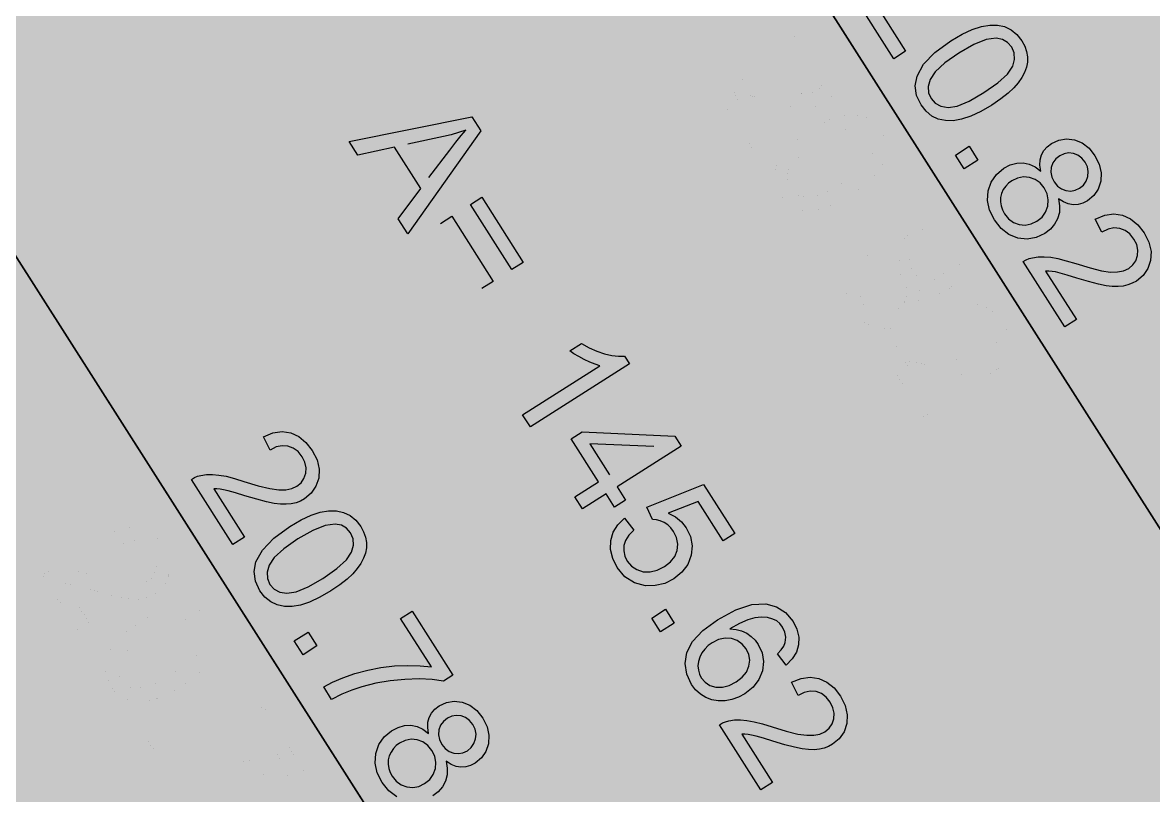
# Model space of a CAD drawing. Extents: x -5280327 to 29700, y -3925683 to 5564800.
# Drawn here: x 19315.3 to 19693.9, y 5253.1 to 5512.1 of the extents above; entities that cross this region are included whole.
import ezdxf

# ---------------------------------------------------------------- set-up
doc = ezdxf.new("R2010")
doc.units = 0
doc.linetypes.add('6', pattern=[2640.874023, 1320.437012, -1320.437012])
doc.layers.get('0').update_dxf_attribs({"linetype": 'CONTINUOUS'})
doc.layers.add('31_PREDIOS_TOTAL', color=7, linetype='CONTINUOUS')
doc.layers.add('LOTES', color=7, linetype='CONTINUOUS')

msp = doc.modelspace()

# ---------------------------------------------------------------- linework, layer by layer
at = {"color": 7, "linetype": '6', "const_width": 10343.08}
msp.add_lwpolyline([(0, 29405.62), (24528.32, 0)], dxfattribs=at)
msp.add_lwpolyline([(0, 29405.62), (24528.32, 0)], dxfattribs=at)
at = {"layer": '31_PREDIOS_TOTAL', "color": 7, "const_width": 0.00153}
for points in [[(19563.67, 5472.32), (19559.77, 5469.84), (19545.86, 5491.68), (19545.86, 5491.68), (19546.85, 5492.26), (19547.89, 5492.7), (19548.98, 5493), (19548.98, 5493), (19550.89, 5493.27), (19552.92, 5493.32), (19555.08, 5493.13), (19555.08, 5493.13), (19557.49, 5492.69), (19560.28, 5491.98), (19563.46, 5491), (19563.46, 5491), (19568.24, 5489.55), (19572.12, 5488.61), (19575.09, 5488.18), (19575.09, 5488.18), (19577.45, 5488.2), (19579.48, 5488.61), (19581.17, 5489.39), (19581.17, 5489.39), (19582.58, 5490.56), (19583.57, 5491.99), (19584.14, 5493.71), (19584.14, 5493.71), (19584.26, 5495.56), (19583.86, 5497.41), (19582.94, 5499.26), (19582.94, 5499.26), (19581.58, 5500.96), (19580, 5502.15), (19578.2, 5502.83), (19578.2, 5502.83), (19576.25, 5502.96), (19574.25, 5502.52), (19572.19, 5501.51), (19569.97, 5505.95), (19569.97, 5505.95), (19573.18, 5507.22), (19576.23, 5507.66), (19579.13, 5507.25), (19579.13, 5507.25), (19581.81, 5506.04), (19584.22, 5504.06), (19586.35, 5501.31), (19586.35, 5501.31), (19587.94, 5498.17), (19588.66, 5495.1), (19588.51, 5492.1), (19588.51, 5492.1), (19587.59, 5489.35), (19586, 5487.04), (19583.74, 5485.17), (19583.74, 5485.17), (19582.37, 5484.42), (19580.9, 5483.86), (19579.32, 5483.5), (19579.32, 5483.5), (19577.6, 5483.33), (19575.69, 5483.37), (19573.58, 5483.62), (19573.58, 5483.62), (19571.01, 5484.14), (19567.75, 5484.99), (19563.78, 5486.17), (19563.78, 5486.17), (19560.59, 5487.15), (19558.21, 5487.83), (19556.64, 5488.21), (19556.64, 5488.21), (19555.49, 5488.4), (19554.4, 5488.5), (19553.35, 5488.53), (19563.67, 5472.32)], [(19578.83, 5475.87), (19578.83, 5475.87), (19582.57, 5478.06), (19585.97, 5479.66), (19589.03, 5480.67), (19589.03, 5480.67), (19591.82, 5481.13), (19594.42, 5481.11), (19596.82, 5480.59), (19596.82, 5480.59), (19598.99, 5479.56), (19600.91, 5477.97), (19602.57, 5475.84), (19602.57, 5475.84), (19603.53, 5474.07), (19604.17, 5472.28), (19604.47, 5470.5), (19604.47, 5470.5), (19604.45, 5468.72), (19604.13, 5466.96), (19603.49, 5465.22), (19603.49, 5465.22), (19602.56, 5463.49), (19601.36, 5461.76), (19599.88, 5460.04), (19599.88, 5460.04), (19597.99, 5458.25), (19595.55, 5456.35), (19592.55, 5454.32), (19592.55, 5454.32), (19588.84, 5452.15), (19585.45, 5450.55), (19582.4, 5449.54), (19582.4, 5449.54), (19579.61, 5449.07), (19577.01, 5449.09), (19574.61, 5449.6), (19574.61, 5449.6), (19572.43, 5450.63), (19570.5, 5452.22), (19568.83, 5454.36), (19568.83, 5454.36), (19567.33, 5457.56), (19566.88, 5460.79), (19567.48, 5464.05), (19567.48, 5464.05), (19569.65, 5467.98), (19573.43, 5471.92), (19578.83, 5475.87)], [(19581.48, 5471.7), (19576.8, 5468.42), (19573.6, 5465.48), (19571.87, 5462.9), (19571.87, 5462.9), (19571.24, 5460.58), (19571.34, 5458.44), (19572.17, 5456.49), (19572.17, 5456.49), (19573.59, 5454.91), (19575.49, 5453.92), (19577.86, 5453.51), (19577.86, 5453.51), (19580.94, 5453.98), (19584.95, 5455.64), (19589.89, 5458.49), (19589.89, 5458.49), (19594.59, 5461.78), (19597.8, 5464.71), (19599.52, 5467.3), (19599.52, 5467.3), (19600.14, 5469.62), (19600.02, 5471.77), (19599.18, 5473.75), (19599.18, 5473.75), (19597.81, 5475.32), (19596.08, 5476.3), (19593.97, 5476.7), (19593.97, 5476.7), (19590.65, 5476.23), (19586.49, 5474.56), (19581.48, 5471.7)], [(19608.94, 5432.17), (19608.94, 5432.17), (19608.66, 5434.15), (19608.75, 5435.96), (19609.19, 5437.59), (19609.19, 5437.59), (19609.98, 5439.04), (19611.09, 5440.31), (19612.52, 5441.42), (19612.52, 5441.42), (19614.98, 5442.58), (19617.55, 5443), (19620.23, 5442.68), (19620.23, 5442.68), (19622.82, 5441.64), (19625.1, 5439.86), (19627.08, 5437.35), (19627.08, 5437.35), (19628.51, 5434.48), (19629.16, 5431.62), (19629, 5428.79), (19629, 5428.79), (19628.13, 5426.18), (19626.65, 5424), (19624.56, 5422.26), (19624.56, 5422.26), (19623.01, 5421.46), (19621.42, 5421.01), (19619.79, 5420.92), (19619.79, 5420.92), (19618.14, 5421.19), (19616.49, 5421.85), (19614.83, 5422.91), (19614.83, 5422.91), (19615.23, 5420.53), (19615.14, 5418.31), (19614.58, 5416.24), (19614.58, 5416.24), (19613.58, 5414.36), (19612.16, 5412.71), (19610.32, 5411.29), (19610.32, 5411.29), (19607.43, 5409.92), (19604.43, 5409.41), (19601.29, 5409.75), (19601.29, 5409.75), (19598.28, 5410.94), (19595.65, 5412.96), (19593.38, 5415.8), (19593.38, 5415.8), (19591.76, 5419.06), (19591.06, 5422.3), (19591.26, 5425.54), (19591.26, 5425.54), (19592.29, 5428.53), (19594.06, 5431.06), (19596.57, 5433.13), (19596.57, 5433.13), (19598.72, 5434.24), (19600.87, 5434.84), (19603.01, 5434.93), (19603.01, 5434.93), (19605.1, 5434.52), (19607.07, 5433.59), (19608.94, 5432.17)], [(19580.33, 5437.55), (19584.95, 5440.49), (19587.89, 5435.87), (19583.27, 5432.93), (19580.33, 5437.55)], [(19615.29, 5437.36), (19613.93, 5436.25), (19612.98, 5434.94), (19612.42, 5433.41), (19612.42, 5433.41), (19612.3, 5431.77), (19612.64, 5430.15), (19613.43, 5428.54), (19613.43, 5428.54), (19614.53, 5427.17), (19615.84, 5426.21), (19617.36, 5425.64), (19617.36, 5425.64), (19618.94, 5425.48), (19620.47, 5425.74), (19621.93, 5426.44), (19621.93, 5426.44), (19623.23, 5427.51), (19624.15, 5428.82), (19624.7, 5430.37), (19624.7, 5430.37), (19624.83, 5432.02), (19624.52, 5433.63), (19623.77, 5435.18), (19623.77, 5435.18), (19622.68, 5436.54), (19621.36, 5437.51), (19619.83, 5438.09), (19619.83, 5438.09), (19618.23, 5438.27), (19616.72, 5438.02), (19615.29, 5437.36)], [(19599.2, 5428.95), (19598.12, 5428.13), (19597.17, 5427.14), (19596.37, 5425.99), (19596.37, 5425.99), (19595.78, 5424.71), (19595.46, 5423.36), (19595.41, 5421.94), (19595.41, 5421.94), (19595.63, 5420.52), (19596.07, 5419.17), (19596.75, 5417.88), (19596.75, 5417.88), (19598.12, 5416.19), (19599.76, 5414.99), (19601.68, 5414.27), (19601.68, 5414.27), (19603.7, 5414.09), (19605.69, 5414.47), (19607.64, 5415.41), (19607.64, 5415.41), (19609.34, 5416.8), (19610.54, 5418.48), (19611.24, 5420.44), (19611.24, 5420.44), (19611.41, 5422.53), (19611.01, 5424.56), (19610.05, 5426.54), (19610.05, 5426.54), (19608.69, 5428.21), (19607.05, 5429.39), (19605.14, 5430.08), (19605.14, 5430.08), (19603.1, 5430.25), (19601.13, 5429.88), (19599.2, 5428.95)], [(19620.86, 5382.5), (19616.96, 5380.02), (19603.06, 5401.85), (19603.06, 5401.85), (19604.04, 5402.43), (19605.08, 5402.87), (19606.18, 5403.17), (19606.18, 5403.17), (19608.08, 5403.45), (19610.11, 5403.49), (19612.27, 5403.3), (19612.27, 5403.3), (19614.69, 5402.86), (19617.48, 5402.15), (19620.66, 5401.18), (19620.66, 5401.18), (19625.43, 5399.72), (19629.31, 5398.78), (19632.29, 5398.36), (19632.29, 5398.36), (19634.65, 5398.38), (19636.67, 5398.78), (19638.37, 5399.57), (19638.37, 5399.57), (19639.77, 5400.73), (19640.76, 5402.17), (19641.34, 5403.88), (19641.34, 5403.88), (19641.46, 5405.74), (19641.05, 5407.59), (19640.13, 5409.43), (19640.13, 5409.43), (19638.78, 5411.13), (19637.2, 5412.32), (19635.39, 5413), (19635.39, 5413), (19633.45, 5413.14), (19631.45, 5412.7), (19629.39, 5411.68), (19627.16, 5416.12), (19627.16, 5416.12), (19630.38, 5417.4), (19633.43, 5417.83), (19636.33, 5417.43), (19636.33, 5417.43), (19639.01, 5416.22), (19641.41, 5414.24), (19643.55, 5411.48), (19643.55, 5411.48), (19645.14, 5408.35), (19645.85, 5405.28), (19645.71, 5402.28), (19645.71, 5402.28), (19644.79, 5399.53), (19643.2, 5397.22), (19640.94, 5395.34), (19640.94, 5395.34), (19639.56, 5394.6), (19638.09, 5394.04), (19636.52, 5393.67), (19636.52, 5393.67), (19634.8, 5393.5), (19632.88, 5393.55), (19630.77, 5393.8), (19630.77, 5393.8), (19628.21, 5394.32), (19624.94, 5395.17), (19620.98, 5396.35), (19620.98, 5396.35), (19617.79, 5397.33), (19615.41, 5398.01), (19613.83, 5398.39), (19613.83, 5398.39), (19612.69, 5398.57), (19611.59, 5398.68), (19610.55, 5398.7), (19620.86, 5382.5)], [(19339.57, 5307.83), (19335.68, 5305.35), (19321.77, 5327.18), (19321.77, 5327.18), (19322.76, 5327.76), (19323.8, 5328.2), (19324.89, 5328.5), (19324.89, 5328.5), (19326.79, 5328.78), (19328.83, 5328.82), (19330.98, 5328.63), (19330.98, 5328.63), (19333.4, 5328.19), (19336.19, 5327.48), (19339.37, 5326.51), (19339.37, 5326.51), (19344.15, 5325.05), (19348.02, 5324.11), (19351, 5323.69), (19351, 5323.69), (19353.36, 5323.71), (19355.39, 5324.11), (19357.08, 5324.9), (19357.08, 5324.9), (19358.48, 5326.06), (19359.47, 5327.5), (19360.05, 5329.21), (19360.05, 5329.21), (19360.17, 5331.06), (19359.76, 5332.91), (19358.85, 5334.76), (19358.85, 5334.76), (19357.49, 5336.46), (19355.91, 5337.65), (19354.1, 5338.33), (19354.1, 5338.33), (19352.16, 5338.47), (19350.16, 5338.03), (19348.1, 5337.01), (19345.88, 5341.45), (19345.88, 5341.45), (19349.09, 5342.73), (19352.14, 5343.16), (19355.04, 5342.76), (19355.04, 5342.76), (19357.72, 5341.55), (19360.13, 5339.57), (19362.26, 5336.81), (19362.26, 5336.81), (19363.85, 5333.68), (19364.57, 5330.61), (19364.42, 5327.61), (19364.42, 5327.61), (19363.5, 5324.86), (19361.91, 5322.55), (19359.65, 5320.67), (19359.65, 5320.67), (19358.28, 5319.93), (19356.8, 5319.37), (19355.23, 5319), (19355.23, 5319), (19353.51, 5318.83), (19351.6, 5318.88), (19349.48, 5319.13), (19349.48, 5319.13), (19346.92, 5319.65), (19343.66, 5320.5), (19339.69, 5321.68), (19339.69, 5321.68), (19336.5, 5322.66), (19334.12, 5323.34), (19332.55, 5323.72), (19332.55, 5323.72), (19331.4, 5323.9), (19330.3, 5324.01), (19329.26, 5324.03), (19339.57, 5307.83)], [(19354.74, 5311.37), (19354.74, 5311.37), (19358.48, 5313.56), (19361.88, 5315.16), (19364.94, 5316.17), (19364.94, 5316.17), (19367.73, 5316.64), (19370.33, 5316.61), (19372.73, 5316.1), (19372.73, 5316.1), (19374.9, 5315.06), (19376.82, 5313.48), (19378.48, 5311.35), (19378.48, 5311.35), (19379.44, 5309.57), (19380.07, 5307.79), (19380.38, 5306), (19380.38, 5306), (19380.36, 5304.22), (19380.03, 5302.46), (19379.4, 5300.72), (19379.4, 5300.72), (19378.47, 5298.99), (19377.27, 5297.27), (19375.79, 5295.54), (19375.79, 5295.54), (19373.9, 5293.76), (19371.45, 5291.85), (19368.46, 5289.83), (19368.46, 5289.83), (19364.74, 5287.65), (19361.36, 5286.06), (19358.31, 5285.05), (19358.31, 5285.05), (19355.52, 5284.57), (19352.92, 5284.59), (19350.51, 5285.1), (19350.51, 5285.1), (19348.33, 5286.14), (19346.41, 5287.72), (19344.74, 5289.87), (19344.74, 5289.87), (19343.24, 5293.07), (19342.79, 5296.29), (19343.39, 5299.55), (19343.39, 5299.55), (19345.56, 5303.48), (19349.34, 5307.42), (19354.74, 5311.37)], [(19357.39, 5307.2), (19352.71, 5303.92), (19349.5, 5300.99), (19347.78, 5298.4), (19347.78, 5298.4), (19347.15, 5296.08), (19347.25, 5293.94), (19348.08, 5291.99), (19348.08, 5291.99), (19349.5, 5290.42), (19351.4, 5289.42), (19353.77, 5289.01), (19353.77, 5289.01), (19356.85, 5289.49), (19360.86, 5291.15), (19365.8, 5294), (19365.8, 5294), (19370.5, 5297.28), (19373.71, 5300.22), (19375.43, 5302.8), (19375.43, 5302.8), (19376.04, 5305.12), (19375.93, 5307.27), (19375.09, 5309.25), (19375.09, 5309.25), (19373.72, 5310.82), (19371.98, 5311.81), (19369.88, 5312.21), (19369.88, 5312.21), (19366.56, 5311.73), (19362.4, 5310.06), (19357.39, 5307.2)], [(19391.84, 5280.52), (19395.73, 5283), (19409.35, 5261.61), (19406.2, 5259.6), (19406.2, 5259.6), (19402.38, 5260.12), (19398.08, 5260.31), (19393.29, 5260.18), (19393.29, 5260.18), (19388.33, 5259.7), (19383.5, 5258.87), (19378.79, 5257.68), (19378.79, 5257.68), (19375.49, 5256.57), (19372.13, 5255.16), (19368.72, 5253.45), (19366.07, 5257.62), (19366.07, 5257.62), (19368.97, 5259.19), (19372.44, 5260.67), (19376.46, 5262.08), (19376.46, 5262.08), (19380.81, 5263.28), (19385.25, 5264.14), (19389.79, 5264.66), (19389.79, 5264.66), (19394.21, 5264.86), (19398.33, 5264.75), (19402.14, 5264.34), (19391.84, 5280.52)], [(19356.24, 5273.05), (19360.86, 5275.99), (19363.8, 5271.37), (19359.18, 5268.43), (19356.24, 5273.05)]]:
    msp.add_lwpolyline(points, dxfattribs=at)
at = {"layer": '31_PREDIOS_TOTAL', "color": 7}
for points in [[(19610.96, 5502.44, 33030.86), (19607.07, 5499.96, 33030.86), (19593.16, 5521.79, 33030.86)], [(19600.65, 5518.64, 33030.86), (19610.96, 5502.44, 33030.86)], [(19626.13, 5505.98, 33030.86), (19626.13, 5505.98, 33030.86), (19629.86, 5508.18, 33030.86), (19633.26, 5509.77, 33030.86), (19636.33, 5510.78, 33030.86), (19636.33, 5510.78, 33030.86), (19639.12, 5511.25, 33030.86), (19641.72, 5511.23, 33030.86), (19644.12, 5510.71, 33030.86), (19644.12, 5510.71, 33030.86), (19646.29, 5509.67, 33030.86), (19648.21, 5508.09, 33030.86), (19649.87, 5505.96, 33030.86), (19649.87, 5505.96, 33030.86), (19650.83, 5504.18, 33030.86), (19651.46, 5502.4, 33030.86), (19651.77, 5500.61, 33030.86), (19651.77, 5500.61, 33030.86), (19651.75, 5498.83, 33030.86), (19651.42, 5497.07, 33030.86), (19650.79, 5495.33, 33030.86), (19650.79, 5495.33, 33030.86), (19649.86, 5493.61, 33030.86), (19648.66, 5491.88, 33030.86), (19647.18, 5490.16, 33030.86), (19647.18, 5490.16, 33030.86), (19645.29, 5488.37, 33030.86), (19642.84, 5486.47, 33030.86), (19639.85, 5484.44, 33030.86), (19639.85, 5484.44, 33030.86), (19636.13, 5482.26, 33030.86), (19632.75, 5480.67, 33030.86), (19629.7, 5479.66, 33030.86), (19629.7, 5479.66, 33030.86), (19626.91, 5479.18, 33030.86), (19624.31, 5479.2, 33030.86), (19621.9, 5479.71, 33030.86), (19621.9, 5479.71, 33030.86), (19619.72, 5480.75, 33030.86), (19617.8, 5482.34, 33030.86), (19616.13, 5484.48, 33030.86), (19616.13, 5484.48, 33030.86), (19614.63, 5487.68, 33030.86), (19614.18, 5490.91, 33030.86), (19614.78, 5494.16, 33030.86), (19614.78, 5494.16, 33030.86), (19616.95, 5498.1, 33030.86), (19620.73, 5502.04, 33030.86), (19626.13, 5505.98, 33030.86)], [(19628.78, 5501.81, 33030.86), (19624.1, 5498.53, 33030.86), (19620.89, 5495.6, 33030.86), (19619.17, 5493.02, 33030.86), (19619.17, 5493.02, 33030.86), (19618.54, 5490.69, 33030.86), (19618.64, 5488.56, 33030.86), (19619.47, 5486.6, 33030.86), (19619.47, 5486.6, 33030.86), (19620.89, 5485.03, 33030.86), (19622.79, 5484.04, 33030.86), (19625.16, 5483.63, 33030.86), (19625.16, 5483.63, 33030.86), (19628.24, 5484.1, 33030.86), (19632.25, 5485.76, 33030.86), (19637.19, 5488.61, 33030.86), (19637.19, 5488.61, 33030.86), (19641.89, 5491.9, 33030.86), (19645.1, 5494.83, 33030.86), (19646.82, 5497.42, 33030.86), (19646.82, 5497.42, 33030.86), (19647.43, 5499.74, 33030.86), (19647.32, 5501.89, 33030.86), (19646.48, 5503.87, 33030.86), (19646.48, 5503.87, 33030.86), (19645.11, 5505.44, 33030.86), (19643.37, 5506.42, 33030.86), (19641.27, 5506.82, 33030.86), (19641.27, 5506.82, 33030.86), (19637.95, 5506.34, 33030.86), (19633.79, 5504.67, 33030.86), (19628.78, 5501.81, 33030.86)], [(19424.58, 5472.24, 33030.86), (19465.71, 5480.53, 33030.86), (19468.7, 5475.82, 33030.86), (19444.22, 5441.29, 33030.86), (19441.06, 5446.28, 33030.86), (19448.63, 5456.49, 33030.86), (19439.85, 5470.32, 33030.86), (19427.53, 5467.59, 33030.86), (19424.58, 5472.24, 33030.86)], [(19451.33, 5460.11, 33030.86), (19458.3, 5469.37, 33030.86), (19458.3, 5469.37, 33030.86), (19460.3, 5471.99, 33030.86), (19462.09, 5474.23, 33030.86), (19463.67, 5476.07, 33030.86), (19463.67, 5476.07, 33030.86), (19461.25, 5475.21, 33030.86), (19458.76, 5474.46, 33030.86), (19456.22, 5473.84, 33030.86), (19444.22, 5471.32, 33030.86)], [(19656.23, 5462.28, 33030.86), (19656.23, 5462.28, 33030.86), (19655.96, 5464.27, 33030.86), (19656.04, 5466.08, 33030.86), (19656.49, 5467.7, 33030.86), (19656.49, 5467.7, 33030.86), (19657.27, 5469.16, 33030.86), (19658.38, 5470.43, 33030.86), (19659.81, 5471.53, 33030.86), (19659.81, 5471.53, 33030.86), (19662.27, 5472.69, 33030.86), (19664.85, 5473.12, 33030.86), (19667.53, 5472.8, 33030.86), (19667.53, 5472.8, 33030.86), (19670.11, 5471.75, 33030.86), (19672.4, 5469.97, 33030.86), (19674.37, 5467.47, 33030.86), (19674.37, 5467.47, 33030.86), (19675.81, 5464.6, 33030.86), (19676.45, 5461.74, 33030.86), (19676.3, 5458.91, 33030.86), (19676.3, 5458.91, 33030.86), (19675.43, 5456.3, 33030.86), (19673.95, 5454.12, 33030.86), (19671.86, 5452.37, 33030.86), (19671.86, 5452.37, 33030.86), (19670.3, 5451.57, 33030.86), (19668.72, 5451.13, 33030.86), (19667.09, 5451.03, 33030.86), (19667.09, 5451.03, 33030.86), (19665.44, 5451.31, 33030.86), (19663.79, 5451.97, 33030.86), (19662.13, 5453.02, 33030.86), (19662.13, 5453.02, 33030.86), (19662.52, 5450.65, 33030.86), (19662.44, 5448.43, 33030.86), (19661.88, 5446.35, 33030.86), (19661.88, 5446.35, 33030.86), (19660.87, 5444.47, 33030.86), (19659.45, 5442.82, 33030.86), (19657.62, 5441.41, 33030.86), (19657.62, 5441.41, 33030.86), (19654.73, 5440.04, 33030.86), (19651.72, 5439.53, 33030.86), (19648.59, 5439.87, 33030.86), (19648.59, 5439.87, 33030.86), (19645.58, 5441.06, 33030.86), (19642.94, 5443.08, 33030.86), (19640.68, 5445.92, 33030.86), (19640.68, 5445.92, 33030.86), (19639.06, 5449.18, 33030.86), (19638.35, 5452.42, 33030.86), (19638.56, 5455.65, 33030.86), (19638.56, 5455.65, 33030.86), (19639.59, 5458.65, 33030.86), (19641.36, 5461.18, 33030.86), (19643.87, 5463.25, 33030.86), (19643.87, 5463.25, 33030.86), (19646.02, 5464.36, 33030.86), (19648.16, 5464.96, 33030.86), (19650.31, 5465.05, 33030.86), (19650.31, 5465.05, 33030.86), (19652.39, 5464.63, 33030.86), (19654.37, 5463.71, 33030.86), (19656.23, 5462.28, 33030.86)], [(19627.63, 5467.67, 33030.86), (19632.25, 5470.61, 33030.86), (19635.19, 5465.99, 33030.86), (19630.57, 5463.05, 33030.86), (19627.63, 5467.67, 33030.86)], [(19662.59, 5467.47, 33030.86), (19661.23, 5466.37, 33030.86), (19660.27, 5465.05, 33030.86), (19659.72, 5463.52, 33030.86), (19659.72, 5463.52, 33030.86), (19659.6, 5461.89, 33030.86), (19659.94, 5460.27, 33030.86), (19660.73, 5458.66, 33030.86), (19660.73, 5458.66, 33030.86), (19661.83, 5457.29, 33030.86), (19663.14, 5456.32, 33030.86), (19664.65, 5455.75, 33030.86), (19664.65, 5455.75, 33030.86), (19666.24, 5455.59, 33030.86), (19667.76, 5455.86, 33030.86), (19669.22, 5456.56, 33030.86), (19669.22, 5456.56, 33030.86), (19670.52, 5457.63, 33030.86), (19671.45, 5458.94, 33030.86), (19671.99, 5460.49, 33030.86), (19671.99, 5460.49, 33030.86), (19672.13, 5462.14, 33030.86), (19671.82, 5463.74, 33030.86), (19671.07, 5465.3, 33030.86), (19671.07, 5465.3, 33030.86), (19669.97, 5466.66, 33030.86), (19668.66, 5467.62, 33030.86), (19667.13, 5468.21, 33030.86), (19667.13, 5468.21, 33030.86), (19665.53, 5468.39, 33030.86), (19664.02, 5468.14, 33030.86), (19662.59, 5467.47, 33030.86)], [(19646.5, 5459.06, 33030.86), (19645.42, 5458.24, 33030.86), (19644.47, 5457.26, 33030.86), (19643.67, 5456.1, 33030.86), (19643.67, 5456.1, 33030.86), (19643.07, 5454.83, 33030.86), (19642.75, 5453.48, 33030.86), (19642.71, 5452.06, 33030.86), (19642.71, 5452.06, 33030.86), (19642.92, 5450.64, 33030.86), (19643.37, 5449.28, 33030.86), (19644.05, 5448, 33030.86), (19644.05, 5448, 33030.86), (19645.42, 5446.31, 33030.86), (19647.06, 5445.1, 33030.86), (19648.97, 5444.39, 33030.86), (19648.97, 5444.39, 33030.86), (19651, 5444.2, 33030.86), (19652.99, 5444.58, 33030.86), (19654.93, 5445.53, 33030.86), (19654.93, 5445.53, 33030.86), (19656.64, 5446.91, 33030.86), (19657.84, 5448.59, 33030.86), (19658.54, 5450.56, 33030.86), (19658.54, 5450.56, 33030.86), (19658.7, 5452.65, 33030.86), (19658.31, 5454.68, 33030.86), (19657.35, 5456.66, 33030.86), (19657.35, 5456.66, 33030.86), (19655.99, 5458.32, 33030.86), (19654.35, 5459.5, 33030.86), (19652.43, 5460.2, 33030.86), (19652.43, 5460.2, 33030.86), (19650.4, 5460.37, 33030.86), (19648.42, 5459.99, 33030.86), (19646.5, 5459.06, 33030.86)], [(19479.12, 5429.3, 33030.86), (19465.26, 5451.13, 33030.86), (19469.05, 5453.54, 33030.86), (19482.9, 5431.7, 33030.86), (19479.12, 5429.3, 33030.86)], [(19455.22, 5444.76, 33030.86), (19459.01, 5447.17, 33030.86), (19472.87, 5425.33, 33030.86), (19469.08, 5422.93, 33030.86)], [(19668.16, 5412.62, 33030.86), (19664.26, 5410.13, 33030.86), (19650.36, 5431.97, 33030.86), (19650.36, 5431.97, 33030.86), (19651.34, 5432.55, 33030.86), (19652.38, 5432.99, 33030.86), (19653.48, 5433.29, 33030.86), (19653.48, 5433.29, 33030.86), (19655.38, 5433.57, 33030.86), (19657.41, 5433.61, 33030.86), (19659.57, 5433.42, 33030.86), (19659.57, 5433.42, 33030.86), (19661.98, 5432.98, 33030.86), (19664.78, 5432.27, 33030.86), (19667.95, 5431.3, 33030.86), (19667.95, 5431.3, 33030.86), (19672.73, 5429.84, 33030.86), (19676.61, 5428.9, 33030.86), (19679.58, 5428.47, 33030.86), (19679.58, 5428.47, 33030.86), (19681.94, 5428.5, 33030.86), (19683.97, 5428.9, 33030.86), (19685.67, 5429.69, 33030.86), (19685.67, 5429.69, 33030.86), (19687.07, 5430.85, 33030.86), (19688.06, 5432.29, 33030.86), (19688.64, 5434, 33030.86), (19688.64, 5434, 33030.86), (19688.75, 5435.85, 33030.86), (19688.35, 5437.7, 33030.86), (19687.43, 5439.55, 33030.86), (19687.43, 5439.55, 33030.86), (19686.08, 5441.25, 33030.86), (19684.5, 5442.44, 33030.86), (19682.69, 5443.12, 33030.86), (19682.69, 5443.12, 33030.86), (19680.74, 5443.26, 33030.86), (19678.74, 5442.82, 33030.86), (19676.69, 5441.8, 33030.86), (19674.46, 5446.24, 33030.86), (19674.46, 5446.24, 33030.86), (19677.67, 5447.52, 33030.86), (19680.73, 5447.95, 33030.86), (19683.62, 5447.55, 33030.86), (19683.62, 5447.55, 33030.86), (19686.3, 5446.34, 33030.86), (19688.71, 5444.35, 33030.86), (19690.85, 5441.6, 33030.86), (19690.85, 5441.6, 33030.86), (19692.43, 5438.46, 33030.86), (19693.15, 5435.39, 33030.86), (19693, 5432.39, 33030.86), (19693, 5432.39, 33030.86), (19692.09, 5429.65, 33030.86), (19690.5, 5427.33, 33030.86), (19688.23, 5425.46, 33030.86), (19688.23, 5425.46, 33030.86), (19686.86, 5424.71, 33030.86), (19685.39, 5424.16, 33030.86), (19683.82, 5423.79, 33030.86), (19683.82, 5423.79, 33030.86), (19682.1, 5423.62, 33030.86), (19680.18, 5423.66, 33030.86), (19678.07, 5423.91, 33030.86), (19678.07, 5423.91, 33030.86), (19675.51, 5424.43, 33030.86), (19672.24, 5425.28, 33030.86), (19668.27, 5426.47, 33030.86), (19668.27, 5426.47, 33030.86), (19665.08, 5427.45, 33030.86), (19662.7, 5428.13, 33030.86), (19661.13, 5428.51, 33030.86), (19661.13, 5428.51, 33030.86), (19659.99, 5428.69, 33030.86), (19658.89, 5428.8, 33030.86), (19657.84, 5428.82, 33030.86), (19668.16, 5412.62, 33030.86)], [(19485.29, 5376.6, 33030.86), (19482.71, 5380.66, 33030.86), (19508.58, 5397.09, 33030.86), (19508.58, 5397.09, 33030.86), (19506.96, 5397.57, 33030.86), (19505.22, 5398.26, 33030.86), (19503.34, 5399.16, 33030.86), (19503.34, 5399.16, 33030.86), (19501.51, 5400.15, 33030.86), (19499.91, 5401.13, 33030.86), (19498.53, 5402.1, 33030.86), (19502.46, 5404.59, 33030.86), (19502.46, 5404.59, 33030.86), (19504.98, 5403.14, 33030.86), (19507.53, 5401.98, 33030.86), (19510.12, 5401.1, 33030.86), (19510.12, 5401.1, 33030.86), (19512.59, 5400.52, 33030.86), (19514.83, 5400.25, 33030.86), (19516.83, 5400.3, 33030.86), (19518.49, 5397.68, 33030.86), (19485.29, 5376.6, 33030.86)], [(19389.59, 5339.67, 33030.86), (19385.69, 5337.19, 33030.86), (19371.78, 5359.03, 33030.86), (19371.78, 5359.03, 33030.86), (19372.77, 5359.61, 33030.86), (19373.81, 5360.05, 33030.86), (19374.9, 5360.35, 33030.86), (19374.9, 5360.35, 33030.86), (19376.81, 5360.62, 33030.86), (19378.84, 5360.67, 33030.86), (19381, 5360.48, 33030.86), (19381, 5360.48, 33030.86), (19383.41, 5360.04, 33030.86), (19386.2, 5359.33, 33030.86), (19389.38, 5358.35, 33030.86), (19389.38, 5358.35, 33030.86), (19394.16, 5356.9, 33030.86), (19398.04, 5355.96, 33030.86), (19401.01, 5355.53, 33030.86), (19401.01, 5355.53, 33030.86), (19403.37, 5355.56, 33030.86), (19405.4, 5355.96, 33030.86), (19407.1, 5356.75, 33030.86), (19407.1, 5356.75, 33030.86), (19408.5, 5357.91, 33030.86), (19409.49, 5359.34, 33030.86), (19410.07, 5361.06, 33030.86), (19410.07, 5361.06, 33030.86), (19410.18, 5362.91, 33030.86), (19409.78, 5364.76, 33030.86), (19408.86, 5366.61, 33030.86), (19408.86, 5366.61, 33030.86), (19407.5, 5368.31, 33030.86), (19405.92, 5369.5, 33030.86), (19404.12, 5370.18, 33030.86), (19404.12, 5370.18, 33030.86), (19402.17, 5370.31, 33030.86), (19400.17, 5369.87, 33030.86), (19398.12, 5368.86, 33030.86), (19395.89, 5373.3, 33030.86), (19395.89, 5373.3, 33030.86), (19399.1, 5374.57, 33030.86), (19402.16, 5375.01, 33030.86), (19405.05, 5374.6, 33030.86), (19405.05, 5374.6, 33030.86), (19407.73, 5373.39, 33030.86), (19410.14, 5371.41, 33030.86), (19412.27, 5368.66, 33030.86), (19412.27, 5368.66, 33030.86), (19413.86, 5365.52, 33030.86), (19414.58, 5362.45, 33030.86), (19414.43, 5359.45, 33030.86), (19414.43, 5359.45, 33030.86), (19413.51, 5356.7, 33030.86), (19411.92, 5354.39, 33030.86), (19409.66, 5352.52, 33030.86), (19409.66, 5352.52, 33030.86), (19408.29, 5351.77, 33030.86), (19406.82, 5351.21, 33030.86), (19405.24, 5350.85, 33030.86), (19405.24, 5350.85, 33030.86), (19403.53, 5350.68, 33030.86), (19401.61, 5350.72, 33030.86), (19399.5, 5350.97, 33030.86), (19399.5, 5350.97, 33030.86), (19396.93, 5351.49, 33030.86), (19393.67, 5352.34, 33030.86), (19389.7, 5353.52, 33030.86), (19389.7, 5353.52, 33030.86), (19386.51, 5354.51, 33030.86), (19384.13, 5355.18, 33030.86), (19382.56, 5355.56, 33030.86), (19382.56, 5355.56, 33030.86), (19381.41, 5355.75, 33030.86), (19380.32, 5355.85, 33030.86), (19379.27, 5355.88, 33030.86), (19389.59, 5339.67, 33030.86)], [(19500.15, 5353.19, 33030.86), (19508.06, 5358.22, 33030.86), (19498.96, 5372.56, 33030.86), (19502.68, 5374.92, 33030.86), (19533.69, 5373.44, 33030.86), (19535.79, 5370.12, 33030.86), (19514.36, 5356.52, 33030.86), (19517.2, 5352.05, 33030.86), (19513.48, 5349.69, 33030.86), (19510.64, 5354.16, 33030.86), (19502.72, 5349.13, 33030.86), (19500.15, 5353.19, 33030.86)], [(19526.7, 5370.04, 33030.86), (19505.21, 5370.93, 33030.86), (19511.79, 5360.58, 33030.86)], [(19516.85, 5346.01, 33030.86), (19519.92, 5341.98, 33030.86), (19519.92, 5341.98, 33030.86), (19518.31, 5340.32, 33030.86), (19517.21, 5338.59, 33030.86), (19516.64, 5336.81, 33030.86), (19516.64, 5336.81, 33030.86), (19516.55, 5335.03, 33030.86), (19516.9, 5333.31, 33030.86), (19517.71, 5331.65, 33030.86), (19517.71, 5331.65, 33030.86), (19519.13, 5329.95, 33030.86), (19520.92, 5328.77, 33030.86), (19523.07, 5328.09, 33030.86), (19523.07, 5328.09, 33030.86), (19525.42, 5328, 33030.86), (19527.81, 5328.57, 33030.86), (19530.22, 5329.79, 33030.86), (19530.22, 5329.79, 33030.86), (19532.24, 5331.37, 33030.86), (19533.65, 5333.18, 33030.86), (19534.47, 5335.22, 33030.86), (19534.47, 5335.22, 33030.86), (19534.67, 5337.36, 33030.86), (19534.26, 5339.49, 33030.86), (19533.23, 5341.6, 33030.86), (19533.23, 5341.6, 33030.86), (19532.33, 5342.8, 33030.86), (19531.28, 5343.79, 33030.86), (19530.09, 5344.58, 33030.86), (19530.09, 5344.58, 33030.86), (19528.82, 5345.14, 33030.86), (19527.52, 5345.48, 33030.86), (19526.21, 5345.59, 33030.86), (19524.28, 5349.72, 33030.86), (19543.3, 5357.29, 33030.86), (19553.74, 5340.85, 33030.86), (19549.86, 5338.39, 33030.86), (19541.48, 5351.58, 33030.86), (19531.46, 5347.72, 33030.86), (19531.46, 5347.72, 33030.86), (19533.9, 5346.44, 33030.86), (19535.91, 5344.79, 33030.86), (19537.51, 5342.79, 33030.86), (19537.51, 5342.79, 33030.86), (19538.91, 5339.84, 33030.86), (19539.46, 5336.77, 33030.86), (19539.14, 5333.58, 33030.86), (19539.14, 5333.58, 33030.86), (19538, 5330.54, 33030.86), (19536.06, 5327.91, 33030.86), (19533.32, 5325.71, 33030.86), (19533.32, 5325.71, 33030.86), (19530.28, 5324.18, 33030.86), (19527.14, 5323.41, 33030.86), (19523.9, 5323.4, 33030.86), (19523.9, 5323.4, 33030.86), (19520.16, 5324.36, 33030.86), (19516.98, 5326.41, 33030.86), (19514.37, 5329.53, 33030.86), (19514.37, 5329.53, 33030.86), (19512.86, 5332.54, 33030.86), (19512.15, 5335.52, 33030.86), (19512.22, 5338.5, 33030.86), (19512.22, 5338.5, 33030.86), (19513.06, 5341.32, 33030.86), (19514.6, 5343.82, 33030.86), (19516.85, 5346.01, 33030.86)], [(19404.75, 5343.22, 33030.86), (19404.75, 5343.22, 33030.86), (19408.49, 5345.41, 33030.86), (19411.89, 5347.01, 33030.86), (19414.95, 5348.02, 33030.86), (19414.95, 5348.02, 33030.86), (19417.74, 5348.48, 33030.86), (19420.34, 5348.46, 33030.86), (19422.74, 5347.94, 33030.86), (19422.74, 5347.94, 33030.86), (19424.91, 5346.91, 33030.86), (19426.83, 5345.32, 33030.86), (19428.49, 5343.19, 33030.86), (19428.49, 5343.19, 33030.86), (19429.45, 5341.42, 33030.86), (19430.09, 5339.63, 33030.86), (19430.39, 5337.85, 33030.86), (19430.39, 5337.85, 33030.86), (19430.37, 5336.07, 33030.86), (19430.05, 5334.31, 33030.86), (19429.41, 5332.57, 33030.86), (19429.41, 5332.57, 33030.86), (19428.48, 5330.84, 33030.86), (19427.28, 5329.11, 33030.86), (19425.8, 5327.39, 33030.86), (19425.8, 5327.39, 33030.86), (19423.91, 5325.6, 33030.86), (19421.47, 5323.7, 33030.86), (19418.47, 5321.67, 33030.86), (19418.47, 5321.67, 33030.86), (19414.76, 5319.5, 33030.86), (19411.38, 5317.9, 33030.86), (19408.32, 5316.89, 33030.86), (19408.32, 5316.89, 33030.86), (19405.53, 5316.42, 33030.86), (19402.93, 5316.44, 33030.86), (19400.53, 5316.95, 33030.86), (19400.53, 5316.95, 33030.86), (19398.35, 5317.98, 33030.86), (19396.42, 5319.57, 33030.86), (19394.75, 5321.71, 33030.86), (19394.75, 5321.71, 33030.86), (19393.25, 5324.91, 33030.86), (19392.8, 5328.14, 33030.86), (19393.4, 5331.4, 33030.86), (19393.4, 5331.4, 33030.86), (19395.57, 5335.33, 33030.86), (19399.35, 5339.27, 33030.86), (19404.75, 5343.22, 33030.86)], [(19407.41, 5339.05, 33030.86), (19402.72, 5335.77, 33030.86), (19399.52, 5332.83, 33030.86), (19397.79, 5330.25, 33030.86), (19397.79, 5330.25, 33030.86), (19397.17, 5327.93, 33030.86), (19397.27, 5325.79, 33030.86), (19398.09, 5323.84, 33030.86), (19398.09, 5323.84, 33030.86), (19399.51, 5322.26, 33030.86), (19401.41, 5321.27, 33030.86), (19403.79, 5320.86, 33030.86), (19403.79, 5320.86, 33030.86), (19406.86, 5321.33, 33030.86), (19410.87, 5322.99, 33030.86), (19415.81, 5325.84, 33030.86), (19415.81, 5325.84, 33030.86), (19420.51, 5329.13, 33030.86), (19423.72, 5332.06, 33030.86), (19425.44, 5334.65, 33030.86), (19425.44, 5334.65, 33030.86), (19426.06, 5336.97, 33030.86), (19425.94, 5339.12, 33030.86), (19425.1, 5341.1, 33030.86), (19425.1, 5341.1, 33030.86), (19423.73, 5342.67, 33030.86), (19422, 5343.66, 33030.86), (19419.9, 5344.05, 33030.86), (19419.9, 5344.05, 33030.86), (19416.57, 5343.58, 33030.86), (19412.41, 5341.91, 33030.86), (19407.41, 5339.05, 33030.86)], [(19570.99, 5296.77, 33030.86), (19568.11, 5300.61, 33030.86), (19568.11, 5300.61, 33030.86), (19569.3, 5301.94, 33030.86), (19570.13, 5303.19, 33030.86), (19570.61, 5304.35, 33030.86), (19570.61, 5304.35, 33030.86), (19570.82, 5306.14, 33030.86), (19570.54, 5307.86, 33030.86), (19569.77, 5309.51, 33030.86), (19569.77, 5309.51, 33030.86), (19568.86, 5310.68, 33030.86), (19567.78, 5311.58, 33030.86), (19566.53, 5312.23, 33030.86), (19566.53, 5312.23, 33030.86), (19564.7, 5312.74, 33030.86), (19562.7, 5312.88, 33030.86), (19560.52, 5312.66, 33030.86), (19560.52, 5312.66, 33030.86), (19558.09, 5311.98, 33030.86), (19555.3, 5310.75, 33030.86), (19552.15, 5308.96, 33030.86), (19552.15, 5308.96, 33030.86), (19554.17, 5308.77, 33030.86), (19556.04, 5308.28, 33030.86), (19557.74, 5307.48, 33030.86), (19557.74, 5307.48, 33030.86), (19559.25, 5306.42, 33030.86), (19560.55, 5305.17, 33030.86), (19561.64, 5303.72, 33030.86), (19561.64, 5303.72, 33030.86), (19562.94, 5300.94, 33030.86), (19563.41, 5298, 33030.86), (19563.04, 5294.91, 33030.86), (19563.04, 5294.91, 33030.86), (19561.86, 5291.94, 33030.86), (19559.89, 5289.35, 33030.86), (19557.13, 5287.15, 33030.86), (19557.13, 5287.15, 33030.86), (19555.01, 5286.02, 33030.86), (19552.79, 5285.24, 33030.86), (19550.49, 5284.82, 33030.86), (19550.49, 5284.82, 33030.86), (19548.21, 5284.79, 33030.86), (19546.06, 5285.15, 33030.86), (19544.06, 5285.91, 33030.86), (19544.06, 5285.91, 33030.86), (19542.23, 5287.04, 33030.86), (19540.63, 5288.52, 33030.86), (19539.26, 5290.33, 33030.86), (19539.26, 5290.33, 33030.86), (19537.66, 5293.77, 33030.86), (19537.15, 5297.32, 33030.86), (19537.73, 5300.98, 33030.86), (19537.73, 5300.98, 33030.86), (19539.63, 5304.68, 33030.86), (19543.06, 5308.35, 33030.86), (19548.01, 5311.99, 33030.86), (19548.01, 5311.99, 33030.86), (19554.06, 5315.29, 33030.86), (19559.46, 5317.06, 33030.86), (19564.19, 5317.3, 33030.86), (19564.19, 5317.3, 33030.86), (19567.76, 5316.34, 33030.86), (19570.78, 5314.37, 33030.86), (19573.27, 5311.38, 33030.86), (19573.27, 5311.38, 33030.86), (19574.57, 5308.78, 33030.86), (19575.2, 5306.19, 33030.86), (19575.14, 5303.6, 33030.86), (19575.14, 5303.6, 33030.86), (19574.41, 5301.12, 33030.86), (19573.02, 5298.84, 33030.86), (19570.99, 5296.77, 33030.86)], [(19441.85, 5312.36, 33030.86), (19445.75, 5314.85, 33030.86), (19459.36, 5293.46, 33030.86), (19456.21, 5291.45, 33030.86), (19456.21, 5291.45, 33030.86), (19452.39, 5291.97, 33030.86), (19448.09, 5292.16, 33030.86), (19443.3, 5292.02, 33030.86), (19443.3, 5292.02, 33030.86), (19438.34, 5291.55, 33030.86), (19433.51, 5290.71, 33030.86), (19428.81, 5289.52, 33030.86), (19428.81, 5289.52, 33030.86), (19425.5, 5288.42, 33030.86), (19422.14, 5287.01, 33030.86), (19418.74, 5285.29, 33030.86), (19416.08, 5289.46, 33030.86), (19416.08, 5289.46, 33030.86), (19418.99, 5291.03, 33030.86), (19422.45, 5292.52, 33030.86), (19426.48, 5293.93, 33030.86), (19426.48, 5293.93, 33030.86), (19430.83, 5295.13, 33030.86), (19435.27, 5295.98, 33030.86), (19439.8, 5296.51, 33030.86), (19439.8, 5296.51, 33030.86), (19444.23, 5296.7, 33030.86), (19448.34, 5296.6, 33030.86), (19452.15, 5296.18, 33030.86), (19441.85, 5312.36, 33030.86)], [(19525.95, 5312.55, 33030.86), (19530.57, 5315.48, 33030.86), (19533.51, 5310.86, 33030.86), (19528.88, 5307.92, 33030.86), (19525.95, 5312.55, 33030.86)], [(19406.25, 5304.9, 33030.86), (19410.87, 5307.84, 33030.86), (19413.81, 5303.22, 33030.86), (19409.19, 5300.28, 33030.86), (19406.25, 5304.9, 33030.86)], [(19546.21, 5304.3, 33030.86), (19544.89, 5303.33, 33030.86), (19543.75, 5302.18, 33030.86), (19542.76, 5300.86, 33030.86), (19542.76, 5300.86, 33030.86), (19542.01, 5299.44, 33030.86), (19541.57, 5297.99, 33030.86), (19541.42, 5296.52, 33030.86), (19541.42, 5296.52, 33030.86), (19541.55, 5295.08, 33030.86), (19541.93, 5293.75, 33030.86), (19542.55, 5292.52, 33030.86), (19542.55, 5292.52, 33030.86), (19543.82, 5291.03, 33030.86), (19545.45, 5290, 33030.86), (19547.43, 5289.42, 33030.86), (19547.43, 5289.42, 33030.86), (19549.63, 5289.37, 33030.86), (19551.9, 5289.95, 33030.86), (19554.25, 5291.15, 33030.86), (19554.25, 5291.15, 33030.86), (19556.24, 5292.7, 33030.86), (19557.66, 5294.45, 33030.86), (19558.49, 5296.4, 33030.86), (19558.49, 5296.4, 33030.86), (19558.74, 5298.42, 33030.86), (19558.43, 5300.37, 33030.86), (19557.54, 5302.26, 33030.86), (19557.54, 5302.26, 33030.86), (19556.22, 5303.86, 33030.86), (19554.57, 5305, 33030.86), (19552.6, 5305.67, 33030.86), (19552.6, 5305.67, 33030.86), (19550.48, 5305.81, 33030.86), (19548.34, 5305.36, 33030.86), (19546.21, 5304.3, 33030.86)], [(19566.4, 5257.44, 33030.86), (19562.5, 5254.96, 33030.86), (19548.63, 5276.82, 33030.86), (19548.63, 5276.82, 33030.86), (19549.61, 5277.4, 33030.86), (19550.65, 5277.84, 33030.86), (19551.75, 5278.13, 33030.86), (19551.75, 5278.13, 33030.86), (19553.65, 5278.41, 33030.86), (19555.68, 5278.45, 33030.86), (19557.84, 5278.25, 33030.86), (19557.84, 5278.25, 33030.86), (19560.25, 5277.81, 33030.86), (19563.05, 5277.1, 33030.86), (19566.22, 5276.12, 33030.86), (19566.22, 5276.12, 33030.86), (19571, 5274.66, 33030.86), (19574.87, 5273.71, 33030.86), (19577.85, 5273.28, 33030.86), (19577.85, 5273.28, 33030.86), (19580.21, 5273.3, 33030.86), (19582.23, 5273.7, 33030.86), (19583.93, 5274.49, 33030.86), (19583.93, 5274.49, 33030.86), (19585.34, 5275.65, 33030.86), (19586.33, 5277.08, 33030.86), (19586.91, 5278.8, 33030.86), (19586.91, 5278.8, 33030.86), (19587.03, 5280.65, 33030.86), (19586.63, 5282.5, 33030.86), (19585.71, 5284.35, 33030.86), (19585.71, 5284.35, 33030.86), (19584.36, 5286.05, 33030.86), (19582.78, 5287.24, 33030.86), (19580.97, 5287.92, 33030.86), (19580.97, 5287.92, 33030.86), (19579.03, 5288.06, 33030.86), (19577.03, 5287.63, 33030.86), (19574.97, 5286.61, 33030.86), (19572.75, 5291.06, 33030.86), (19572.75, 5291.06, 33030.86), (19575.96, 5292.33, 33030.86), (19579.02, 5292.76, 33030.86), (19581.91, 5292.35, 33030.86), (19581.91, 5292.35, 33030.86), (19584.59, 5291.13, 33030.86), (19587, 5289.15, 33030.86), (19589.13, 5286.39, 33030.86), (19589.13, 5286.39, 33030.86), (19590.71, 5283.25, 33030.86), (19591.42, 5280.18, 33030.86), (19591.27, 5277.18, 33030.86), (19591.27, 5277.18, 33030.86), (19590.35, 5274.43, 33030.86), (19588.76, 5272.13, 33030.86), (19586.49, 5270.26, 33030.86), (19586.49, 5270.26, 33030.86), (19585.12, 5269.51, 33030.86), (19583.65, 5268.96, 33030.86), (19582.07, 5268.59, 33030.86), (19582.07, 5268.59, 33030.86), (19580.35, 5268.43, 33030.86), (19578.44, 5268.47, 33030.86), (19576.33, 5268.72, 33030.86), (19576.33, 5268.72, 33030.86), (19573.76, 5269.25, 33030.86), (19570.5, 5270.1, 33030.86), (19566.53, 5271.29, 33030.86), (19566.53, 5271.29, 33030.86), (19563.35, 5272.27, 33030.86), (19560.97, 5272.96, 33030.86), (19559.39, 5273.34, 33030.86), (19559.39, 5273.34, 33030.86), (19558.25, 5273.53, 33030.86), (19557.15, 5273.63, 33030.86), (19556.11, 5273.66, 33030.86), (19566.4, 5257.44, 33030.86)], [(19451.2, 5273.85, 33030.86), (19451.2, 5273.85, 33030.86), (19450.93, 5275.84, 33030.86), (19451.01, 5277.64, 33030.86), (19451.46, 5279.27, 33030.86), (19451.46, 5279.27, 33030.86), (19452.24, 5280.72, 33030.86), (19453.35, 5282, 33030.86), (19454.78, 5283.1, 33030.86), (19454.78, 5283.1, 33030.86), (19457.24, 5284.26, 33030.86), (19459.81, 5284.68, 33030.86), (19462.49, 5284.37, 33030.86), (19462.49, 5284.37, 33030.86), (19465.08, 5283.32, 33030.86), (19467.36, 5281.54, 33030.86), (19469.34, 5279.04, 33030.86), (19469.34, 5279.04, 33030.86), (19470.78, 5276.16, 33030.86), (19471.42, 5273.31, 33030.86), (19471.26, 5270.47, 33030.86), (19471.26, 5270.47, 33030.86), (19470.4, 5267.86, 33030.86), (19468.92, 5265.69, 33030.86), (19466.82, 5263.94, 33030.86), (19466.82, 5263.94, 33030.86), (19465.27, 5263.14, 33030.86), (19463.68, 5262.69, 33030.86), (19462.06, 5262.6, 33030.86), (19462.06, 5262.6, 33030.86), (19460.41, 5262.87, 33030.86), (19458.76, 5263.54, 33030.86), (19457.1, 5264.59, 33030.86), (19457.1, 5264.59, 33030.86), (19457.49, 5262.21, 33030.86), (19457.41, 5259.99, 33030.86), (19456.85, 5257.92, 33030.86), (19456.85, 5257.92, 33030.86), (19455.84, 5256.04, 33030.86), (19454.42, 5254.39, 33030.86), (19452.59, 5252.97, 33030.86)], [(19457.56, 5279.04, 33030.86), (19456.2, 5277.94, 33030.86), (19455.24, 5276.62, 33030.86), (19454.69, 5275.09, 33030.86), (19454.69, 5275.09, 33030.86), (19454.57, 5273.46, 33030.86), (19454.9, 5271.83, 33030.86), (19455.7, 5270.22, 33030.86), (19455.7, 5270.22, 33030.86), (19456.8, 5268.86, 33030.86), (19458.1, 5267.89, 33030.86), (19459.62, 5267.32, 33030.86), (19459.62, 5267.32, 33030.86), (19461.21, 5267.16, 33030.86), (19462.73, 5267.43, 33030.86), (19464.19, 5268.12, 33030.86), (19464.19, 5268.12, 33030.86), (19465.49, 5269.19, 33030.86), (19466.41, 5270.5, 33030.86), (19466.96, 5272.06, 33030.86), (19466.96, 5272.06, 33030.86), (19467.1, 5273.71, 33030.86), (19466.79, 5275.31, 33030.86), (19466.04, 5276.87, 33030.86), (19466.04, 5276.87, 33030.86), (19464.94, 5278.22, 33030.86), (19463.63, 5279.19, 33030.86), (19462.09, 5279.77, 33030.86), (19462.09, 5279.77, 33030.86), (19460.5, 5279.95, 33030.86), (19458.98, 5279.71, 33030.86), (19457.56, 5279.04, 33030.86)], [(19440.55, 5252.62, 33030.86), (19437.91, 5254.64, 33030.86), (19435.65, 5257.49, 33030.86), (19435.65, 5257.49, 33030.86), (19434.03, 5260.74, 33030.86), (19433.32, 5263.99, 33030.86), (19433.52, 5267.22, 33030.86), (19433.52, 5267.22, 33030.86), (19434.55, 5270.21, 33030.86), (19436.32, 5272.75, 33030.86), (19438.84, 5274.81, 33030.86), (19438.84, 5274.81, 33030.86), (19440.98, 5275.93, 33030.86), (19443.13, 5276.53, 33030.86), (19445.27, 5276.62, 33030.86), (19445.27, 5276.62, 33030.86), (19447.36, 5276.2, 33030.86), (19449.34, 5275.28, 33030.86), (19451.2, 5273.85, 33030.86)], [(19441.47, 5270.63, 33030.86), (19440.38, 5269.81, 33030.86), (19439.44, 5268.82, 33030.86), (19438.64, 5267.67, 33030.86), (19438.64, 5267.67, 33030.86), (19438.04, 5266.4, 33030.86), (19437.72, 5265.05, 33030.86), (19437.68, 5263.63, 33030.86), (19437.68, 5263.63, 33030.86), (19437.89, 5262.2, 33030.86), (19438.34, 5260.85, 33030.86), (19439.01, 5259.57, 33030.86), (19439.01, 5259.57, 33030.86), (19440.38, 5257.87, 33030.86), (19442.03, 5256.67, 33030.86), (19443.94, 5255.96, 33030.86), (19443.94, 5255.96, 33030.86), (19445.97, 5255.77, 33030.86), (19447.96, 5256.15, 33030.86), (19449.9, 5257.09, 33030.86), (19449.9, 5257.09, 33030.86), (19451.6, 5258.48, 33030.86), (19452.8, 5260.16, 33030.86), (19453.5, 5262.13, 33030.86), (19453.5, 5262.13, 33030.86), (19453.67, 5264.21, 33030.86), (19453.27, 5266.24, 33030.86), (19452.31, 5268.22, 33030.86), (19452.31, 5268.22, 33030.86), (19450.96, 5269.89, 33030.86), (19449.32, 5271.07, 33030.86), (19447.4, 5271.76, 33030.86), (19447.4, 5271.76, 33030.86), (19445.37, 5271.94, 33030.86), (19443.39, 5271.56, 33030.86), (19441.47, 5270.63, 33030.86)]]:
    msp.add_polyline3d(points, dxfattribs=at)
at = {"layer": 'LOTES', "color": 7}
for points in [[(19623.86, 5966.43, 33030.86), (19402.91, 5802.99, 33030.86), (19840.96, 5115.05, 33030.86), (20062.77, 5277.15, 33030.86), (19623.86, 5966.43, 33030.86)], [(19402.91, 5802.99, 33030.86), (19181.96, 5639.55, 33030.86), (19619.16, 4952.96, 33030.86), (19840.96, 5115.05, 33030.86), (19402.91, 5802.99, 33030.86)], [(19402.91, 5802.99, 66061.73), (20217.63, 4523.51, 66061.73)], [(19181.96, 5639.55, 33030.86), (18961.02, 5476.12, 33030.86), (19397.35, 4790.86, 33030.86), (19619.16, 4952.96, 33030.86), (19181.96, 5639.55, 33030.86)], [(19181.96, 5639.55, 66061.73), (20002.87, 4350.36, 66061.73)]]:
    msp.add_polyline3d(points, dxfattribs=at)

doc.saveas('drawing.dxf')
